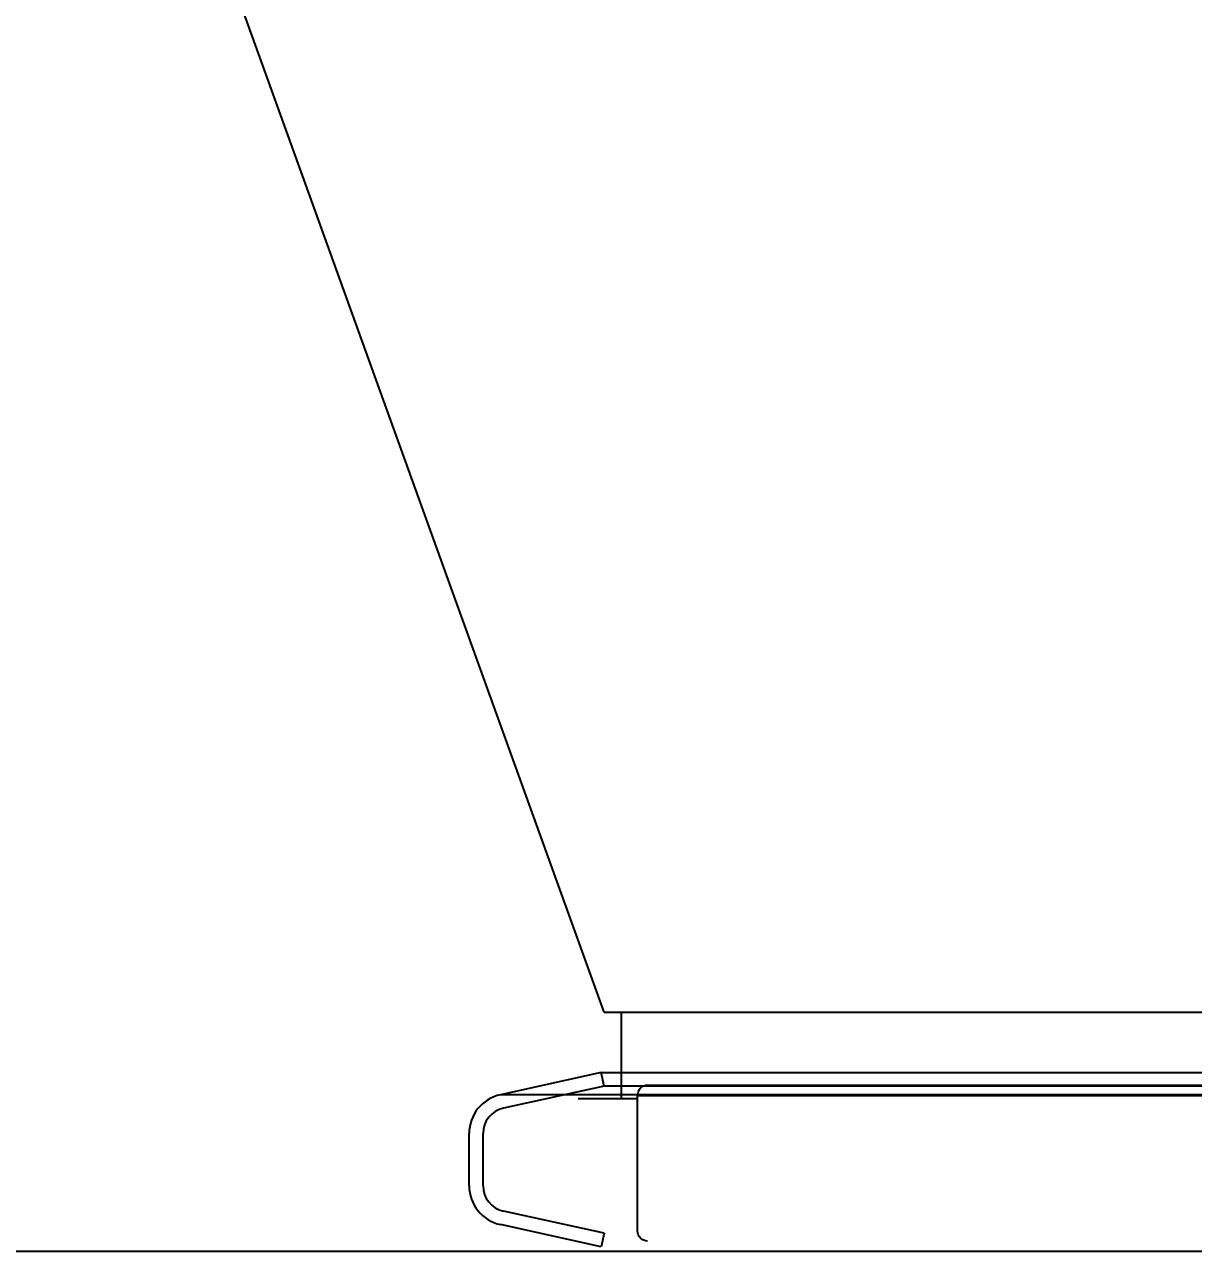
# Model space of a CAD drawing. Header units: millimetres. Extents: x 324 to 7054, y -67 to 2159.
# Drawn here: x 5243.1 to 5378, y 1065.3 to 1207 of the extents above; entities that cross this region are included whole.
import ezdxf

# ---------------------------------------------------------------- set-up
doc = ezdxf.new("R2010")
doc.units = ezdxf.units.MM
doc.header["$LTSCALE"] = 153.67
doc.header["$PDMODE"] = 3
doc.header["$PDSIZE"] = 8
doc.layers.get('0').update_dxf_attribs({"linetype": 'CONTINUOUS'})
doc.layers.get('Defpoints').update_dxf_attribs({"linetype": 'CONTINUOUS'})
for name, color, linetype in [('02___PRT_ALL_AXES', 7, 'CONTINUOUS'), ('03___PRT_ALL_CURVES', 7, 'CONTINUOUS'), ('CONSTRUCTION_BODIES', 7, 'CONTINUOUS')]:
    doc.layers.add(name, color=color, linetype=linetype)
doc.styles.get("Standard").update_dxf_attribs({"font": 'times.ttf'})
doc.dimstyles.new('DIMSTYLE_3', dxfattribs={"dimtxt": 17.5, "dimasz": 17.5, "dimexe": 1.5, "dimexo": 1, "dimtad": 1, "dimdsep": 46, "dimtxsty": 'Standard', "dimblk": '_FILLED', "dimblk1": '_FILLED', "dimblk2": '_FILLED', "dimcen": 0.09, "dimazin": 2, "dimtp": 0.01, "dimtm": 0.01, "dimtfac": 1, "dimtofl": 0, "dimtmove": 0, "dimatfit": 1, "dimldrblk": '_FILLED', "dimfxl": 1, "dimtolj": 1, "dimarcsym": 0})

# ---------------------------------------------------------------- blocks, each defined once
blk = doc.blocks.new('_FILLED')
at = {"color": 0, "linetype": 'ByBlock'}
blk.add_solid([(0, 0), (-1, 0.2143), (-1, -0.2143)], dxfattribs=at)
blk = doc.blocks.new('*D213')
at = {"color": 0, "linetype": 'ByBlock', "lineweight": -2}
for p, q in [((5411, 1738.98), (5026.19, 1738.98)), ((5027.69, 1082.82), (5027.69, 1721.48)), ((5381.87, 1065.32), (5026.19, 1065.32))]:
    blk.add_line(p, q, dxfattribs=at)
at = {"layer": 'Defpoints', "color": 0}
for p in [(5027.69, 1738.98), (5412, 1738.98), (5382.87, 1065.32)]:
    blk.add_point(p, dxfattribs=at)
at = {"color": 0, "linetype": 'ByBlock', "lineweight": -2, "xscale": 17.5, "yscale": 17.5, "zscale": 17.5}
for p, rotation in [((5027.69, 1738.98), 90.00000114009995), ((5027.69, 1065.32), 270.0000011400999)]:
    blk.add_blockref('_FILLED', p, dxfattribs=dict(at, rotation=rotation))
at = {"color": 0, "insert": (5003.73, 1392.21), "char_height": 17.5, "attachment_point": 2, "rotation": 90, "line_spacing_factor": 0.9}
blk.add_mtext('\\A1;\\A1;L-674', dxfattribs=at)

msp = doc.modelspace()

# ---------------------------------------------------------------- linework, layer by layer
at = {"linetype": 'ByBlock'}
for p, q in [((5310, 1092.97699), (5250.05851, 1259.22373)), ((5310, 1092.97699), (5514, 1092.97699)), ((5314.98481, 1084.52461), (5443.9399, 1084.52462)), ((5313.84954, 1083.32461), (5396.46786, 1083.32462)), ((5313.84954, 1067.72461), (5313.84954, 1083.32461))]:
    msp.add_line(p, q, dxfattribs=at)
for points, knots in [([(5314.98473, 1084.52461), (5314.69465, 1084.52477), (5314.07131, 1084.26365), (5313.84954, 1083.63195), (5313.84954, 1083.32461)], [0, 0, 0, 0, 0.485559497, 1, 1, 1, 1]), ([(5314.98473, 1066.52461), (5314.69465, 1066.52446), (5314.07131, 1066.78558), (5313.84954, 1067.41728), (5313.84954, 1067.72461)], [0, 0, 0, 0, 0.485558593, 1, 1, 1, 1])]:
    msp.add_open_spline(points, degree=3, knots=knots, dxfattribs=at)
at = {"layer": '02___PRT_ALL_AXES', "linetype": 'ByBlock'}
for p, q in [((5312, 1082.97699), (5312, 1092.97699)), ((5307, 1082.97699), (5313.84954, 1082.97699))]:
    msp.add_line(p, q, dxfattribs=at)
at = {"layer": '03___PRT_ALL_CURVES', "linetype": 'ByBlock'}
msp.add_line((5310, 1092.97699), (5514, 1092.97699), dxfattribs=at)
at = {"layer": 'CONSTRUCTION_BODIES', "linetype": 'ByBlock'}
for p, q in [((5309.65623, 1085.99234), (5298.01164, 1083.43053)), ((5309.65623, 1085.99234), (5408.42851, 1085.99234)), ((5310, 1084.42971), (5309.65623, 1085.99234)), ((5310, 1084.42971), (5298.35542, 1081.8679)), ((5408.44051, 1084.42971), (5310, 1084.42971)), ((5408.02214, 1083.43047), (5298.01138, 1083.43047)), ((5294.4, 1072.92145), (5294.4, 1078.93796)), ((5296, 1072.92145), (5296, 1078.93796)), ((5310, 1067.42971), (5298.35542, 1069.99152)), ((5309.65623, 1065.86708), (5298.01164, 1068.42888)), ((5310, 1067.42971), (5309.65623, 1065.86708))]:
    msp.add_line(p, q, dxfattribs=at)
for centre, radius, start, end in [((5299, 1078.93796), 4.6, 102.4107404, 180.0000012), ((5299, 1078.93796), 3, 102.4124683, 180.0000009), ((5299, 1072.92145), 4.6, 180.0000012, 257.5892651), ((5299, 1072.92145), 3, 180.0000009, 257.587529)]:
    msp.add_arc(centre, radius, start, end, dxfattribs=at)

# ---------------------------------------------------------------- dimensions: what is measured, and where the dimension line sits
at = {"linetype": 'ByBlock'}
dim = msp.add_linear_dim(base=(5027.69134, 1738.97699), p1=(5382.86915, 1065.32462), p2=(5412, 1738.97699), angle=90.0000011, text='\\A1;L-674', dimstyle='DIMSTYLE_3', override={"dimpost": '<>', "dimtxsty": 'Standard'}, dxfattribs=at)
dim.commit()
dim.dimension.update_dxf_attribs({"geometry": '*D213', "text_midpoint": (5027.69134, 1392.20786), "dimtype": 160})

doc.saveas('drawing.dxf')
